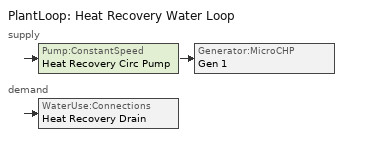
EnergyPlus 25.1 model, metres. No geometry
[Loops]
PlantLoop 'Heat Recovery Water Loop'
 supply: Pump:ConstantSpeed 'Heat Recovery Circ Pump' > Generator:MicroCHP 'Gen 1'
 demand: WaterUse:Connections 'Heat Recovery Drain'
[Building]
Test Harness for MicroCogen: North Axis {deg}=0; Terrain=Suburbs; Loads Convergence Tolerance Value {W}=0.001; Temperature Convergence Tolerance Value {deltaC}=0.005; Solar Distribution=FullInteriorAndExterior; Maximum Number of Warmup Days=25; Minimum Number of Warmup Days=6
[Site:Location]
CHICAGO_OHARE_INTL_IL_USA Design_Conditions: Latitude {deg}=41.98; Longitude {deg}=-87.9; Time Zone {hr}=-6; Elevation {m}=201
[SizingPeriod:DesignDay] Day of Month=21; Humidity Condition Type=Wetbulb; Barometric Pressure {Pa}=99063; Rain Indicator=No; Snow Indicator=No; Daylight Saving Time Indicator=No; Solar Model Indicator=ASHRAEClearSky
Name | Month | Day Type | Maximum Dry-Bulb Temperature {C} | Daily Dry-Bulb Temperature Range {deltaC} | Wetbulb or DewPoint at Maximum Dry-Bulb {C} | Wind Speed {m/s} | Wind Direction {deg} | Sky Clearness
CHICAGO_IL_USA Annual Heating 99% Design Conditions DB | 1 | WinterDesignDay | -17.3 | 0 | -17.3 | 4.9 | 270 | 0
CHICAGO_IL_USA Annual Cooling 1% Design Conditions DB/MCWB | 7 | SummerDesignDay | 31.5 | 10.7 | 23 | 5.3 | 230 | 1
[Site:WaterMainsTemperature]
Calculation Method=Schedule; Temperature Schedule=HOT WATER SETPOINTs Annex42 ICE_SE; Annual Average Outdoor Air Temperature {C}=9.69; Maximum Difference In Monthly Average Outdoor Air Temperatures {deltaC}=28.1
[Zone]
GARAGE ZONE: Type=1; Multiplier=1; Ceiling Height {m}=4; Volume {m3}=50
[ZoneControl:Thermostat]
Garage Zone Thermostat: Zone or ZoneList=GARAGE ZONE; Control Type Schedule=Zone Control Type Sched; Control 1=Tight setpoint
[ThermostatSetpoint:DualSetpoint]
Tight setpoint: Heating Setpoint Temperature Schedule=Dual setpointlower; Cooling Setpoint Temperature Schedule=Dual setpointUpper
[Zone equipment]
GARAGE ZONE: Zone1Air
[ZoneHVAC:IdealLoadsAirSystem]
Zone1Air: Maximum Heating Supply Air Temperature {C}=50; Minimum Cooling Supply Air Temperature {C}=13; Maximum Heating Supply Air Humidity Ratio {kgWater/kgDryAir}=0.0085; Minimum Cooling Supply Air Humidity Ratio {kgWater/kgDryAir}=0.0085; Heating Limit=NoLimit; Maximum Heating Air Flow Rate {m3/s}=2; Cooling Limit=NoLimit; Maximum Cooling Air Flow Rate {m3/s}=2; Dehumidification Control Type=ConstantSupplyHumidityRatio; Humidification Control Type=ConstantSupplyHumidityRatio
[ZoneInfiltration:DesignFlowRate]
GARAGE ZONE: Zone or ZoneList or Space or SpaceList=GARAGE ZONE; Schedule=INF-SCHED; Design Flow Rate Calculation Method=flow/zone; Design Flow Rate {m3/s}=0.1; Constant Term Coefficient=1; Temperature Term Coefficient=0; Velocity Term Coefficient=0; Velocity Squared Term Coefficient=0
[ElectricLoadCenter:Distribution]
Electric Load Center: Generator List=Micro-Generators; Generator Operation Scheme Type=TrackSchedule; Generator Demand Limit Scheme Purchased Electric Demand Limit {W}=0; Generator Track Schedule Name Scheme Schedule=Electric Load Profile Sched; Electrical Buss Type=AlternatingCurrent
[ElectricLoadCenter:Generators]
Micro-Generators: Generator 1=Gen 1; Generator 1 Rated Electric Power Output {W}=3400; Generator 1 Availability Schedule=Always_ON
[Generator:MicroCHP]
Gen 1: Performance Parameters=Test Microcogen Params; Zone=GARAGE ZONE; Generator Fuel Supply=Test Fuel Supply; Availability Schedule=Generator Availability Sched
[Generator:MicroCHP:NonNormalizedParameters]
Test Microcogen Params: Maximum Electric Power {W}=1000; Minimum Electric Power {W}=0; Minimum Cooling Water Flow Rate {kg/s}=0; Maximum Cooling Water Temperature {C}=100; Electrical Efficiency Curve=Electrical Efficiency Curve; Thermal Efficiency Curve=Thermal Efficiency Curve; Cooling Water Flow Rate Mode=PlantControl; Cooling Water Flow Rate Curve=Cooling water flow rate; Air Flow Rate Curve=Combustion Air Flow; Maximum Net Electrical Power Rate of Change {W/s}=1.0E09; Maximum Fuel Flow Rate of Change {kg/s2}=1.0E09; Heat Exchanger U-Factor Times Area Value {W/K}=50; Skin Loss U-Factor Times Area Value {W/K}=0; Skin Loss Radiative Fraction=0.5; Aggregated Thermal Mass of Energy Conversion Portion of Generator {W/K}=20.0E03; Aggregated Thermal Mass of Heat Recovery Portion of Generator {W/K}=20.0E03; Standby Power {W}=0; Warm Up Mode=TimeDelay; Warm Up Fuel Flow Rate Coefficient=1; Nominal Engine Operating Temperature {C}=150; Warm Up Power Coefficient=1; Warm Up Fuel Flow Rate Limit Ratio=10; Warm Up Delay Time {s}=0; Cool Down Power {W}=0; Cool Down Delay Time {s}=0; Restart Mode=MandatoryCoolDown
[Generator:FuelSupply]
Test Fuel Supply: Fuel Temperature Modeling Mode=TemperatureFromAirNode; Compressor Power Multiplier Function of Fuel Rate Curve=NullCubic; Compressor Heat Loss Factor=1; Fuel Type=GaseousConstituents; Number of Constituents in Gaseous Constituent Fuel Supply=1; Constituent 1=Methane; Constituent 1 Molar Fraction=1
[PlantLoop]
Heat Recovery Water Loop: Fluid Type=Water; Plant Equipment Operation Scheme=Recovery Loop Operation; Maximum Loop Temperature {C}=98; Minimum Loop Temperature {C}=10; Maximum Loop Flow Rate {m3/s}=1.50E-04; Minimum Loop Flow Rate {m3/s}=0; Plant Loop Volume {m3}=autocalculate; Load Distribution Scheme=Optimal
[PlantEquipmentOperationSchemes]
Recovery Loop Operation: Control Scheme 1=CHP test; Control Scheme 1 Schedule=Always_ON
[PlantEquipmentOperation:Uncontrolled]
CHP test: Equipment List=CHP plant
[PlantEquipmentList]
CHP plant: Gen 1
[SetpointManager:Scheduled]
Heat Recovery Water Loop Setpoint Manager: Control Variable=Temperature; Schedule=HOT WATER SETPOINTs Annex42 ICE_SE; Setpoint Node or NodeList=Heat Recovery Water Loop Setpoint Node List
[Pump:ConstantSpeed]
Heat Recovery Circ Pump: Design Flow Rate {m3/s}=1.50E-04; Design Pump Head {Pa}=50000; Design Power Consumption {W}=0; Motor Efficiency=0.87; Fraction of Motor Inefficiencies to Fluid Stream=0; Pump Control Type=Continuous
[WaterUse:Connections]
Heat Recovery Drain: Water Use Equipment 1=Heat Recovery Drain
[WaterUse:Equipment]
Heat Recovery Drain: Peak Flow Rate {m3/s}=0.00015; Flow Rate Fraction Schedule=Annex 42 ICE_SE test 201 flow schedule
[Schedule:Compact]
Dual setpointlower: Through: 12/31, For: AllDays, Until: 24:00, 19.99
Dual setpointUpper: Through: 12/31, For: AllDays, Until: 24:00, 20.01
Zone Control Type Sched: Through: 12/31, For: AllDays, Until: 24:00, 4
INF-SCHED; Always_ON; Annex 42 ICE_SE test 201 flow schedule: THROUGH: 12/31, FOR: AllDays, UNTIL: 24:00, 1
Electric Load Profile Sched: THROUGH: 12/31, FOR: AllDays, UNTIL:  1:00, 0, UNTIL:  3:00, 1000, UNTIL: 24:00, 0
Generator Availability Sched: THROUGH: 12/31, FOR: AllDays, UNTIL:  1:00, 0, UNTIL: 3:00, 1, UNTIL: 24:00, 0
HOT WATER SETPOINTs Annex42 ICE_SE: THROUGH: 12/31, FOR: AllDays, UNTIL: 24:00, 25
[Curve:Cubic]
NullCubic: Coefficient1 Constant=0; Coefficient2 x=0; Coefficient3 x**2=0; Coefficient4 x**3=0; Minimum Value of x=0; Maximum Value of x=0
[Curve:Triquadratic] Coefficient2 x**2=0; Coefficient3 x=0; Coefficient4 y**2=0; Coefficient5 y=0; Coefficient6 z**2=0; Coefficient7 z=0; Coefficient8 x**2*y**2=0; Coefficient9 x*y=0; Coefficient10 x*y**2=0; Coefficient11 x**2*y=0; Coefficient12 x**2*z**2=0; Coefficient13 x*z=0; Coefficient14 x*z**2=0; Coefficient15 x**2*z=0; Coefficient16 y**2*z**2=0; Coefficient17 y*z=0; Coefficient18 y*z**2=0; Coefficient19 y**2*z=0; Coefficient20 x**2*y**2*z**2=0; Coefficient21 x**2*y**2*z=0; Coefficient22 x**2*y*z**2=0; Coefficient23 x*y**2*z**2=0; Coefficient24 x**2*y*z=0; Coefficient25 x*y**2*z=0; Coefficient26 x*y*z**2=0; Coefficient27 x*y*z=0; Minimum Value of x=0; Maximum Value of x=1.0E09; Minimum Value of y=0; Maximum Value of y=1.0E09; Minimum Value of z=0; Maximum Value of z=1.0E09
Name | Coefficient1 Constant
Electrical Efficiency Curve | 0.25
Thermal Efficiency Curve | 0.5
[Curve:Biquadratic]
Cooling water flow rate: Coefficient1 Constant=0; Coefficient2 x=0; Coefficient3 x**2=0; Coefficient4 y=0; Coefficient5 y**2=0; Coefficient6 x*y=0; Minimum Value of x=0; Maximum Value of x=1.0E12; Minimum Value of y=0; Maximum Value of y=1.0E12
[Curve:Quadratic]
Combustion Air Flow: Coefficient1 Constant=15.0E-06; Coefficient2 x=2; Coefficient3 x**2=-10.0E03; Minimum Value of x=0; Maximum Value of x=1.0E12
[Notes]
_MicroCHPTest301.idf
Run:      1 day long weather file run in Chicago, Illinois, USA
Building: NO BUILDING . (this is a test file for Micro CHP Generator)
There is a thermal zone called garage
with considerable infiltration
that receives skin losses.
Generator is controlled using 'Track schedule' electric use profile. (simple assumed profiles)
System:   none, free floating garage
Plant:    Plant loop connected to heat recovery portion of generator.
water temperatures and flow rates controlled using Pump schedules and water mains temperature
File developed for Interprogram Comparative Test Case 301
CHICAGO_IL_USA Annual Heating 99% Design Conditions DB, MaxDB= -17.3°C
CHICAGO_IL_USA Annual Cooling 1% Design Conditions, MaxDB=  31.5°C MCWB=  23.0°C
CC Blk 8 in HW Hol.
